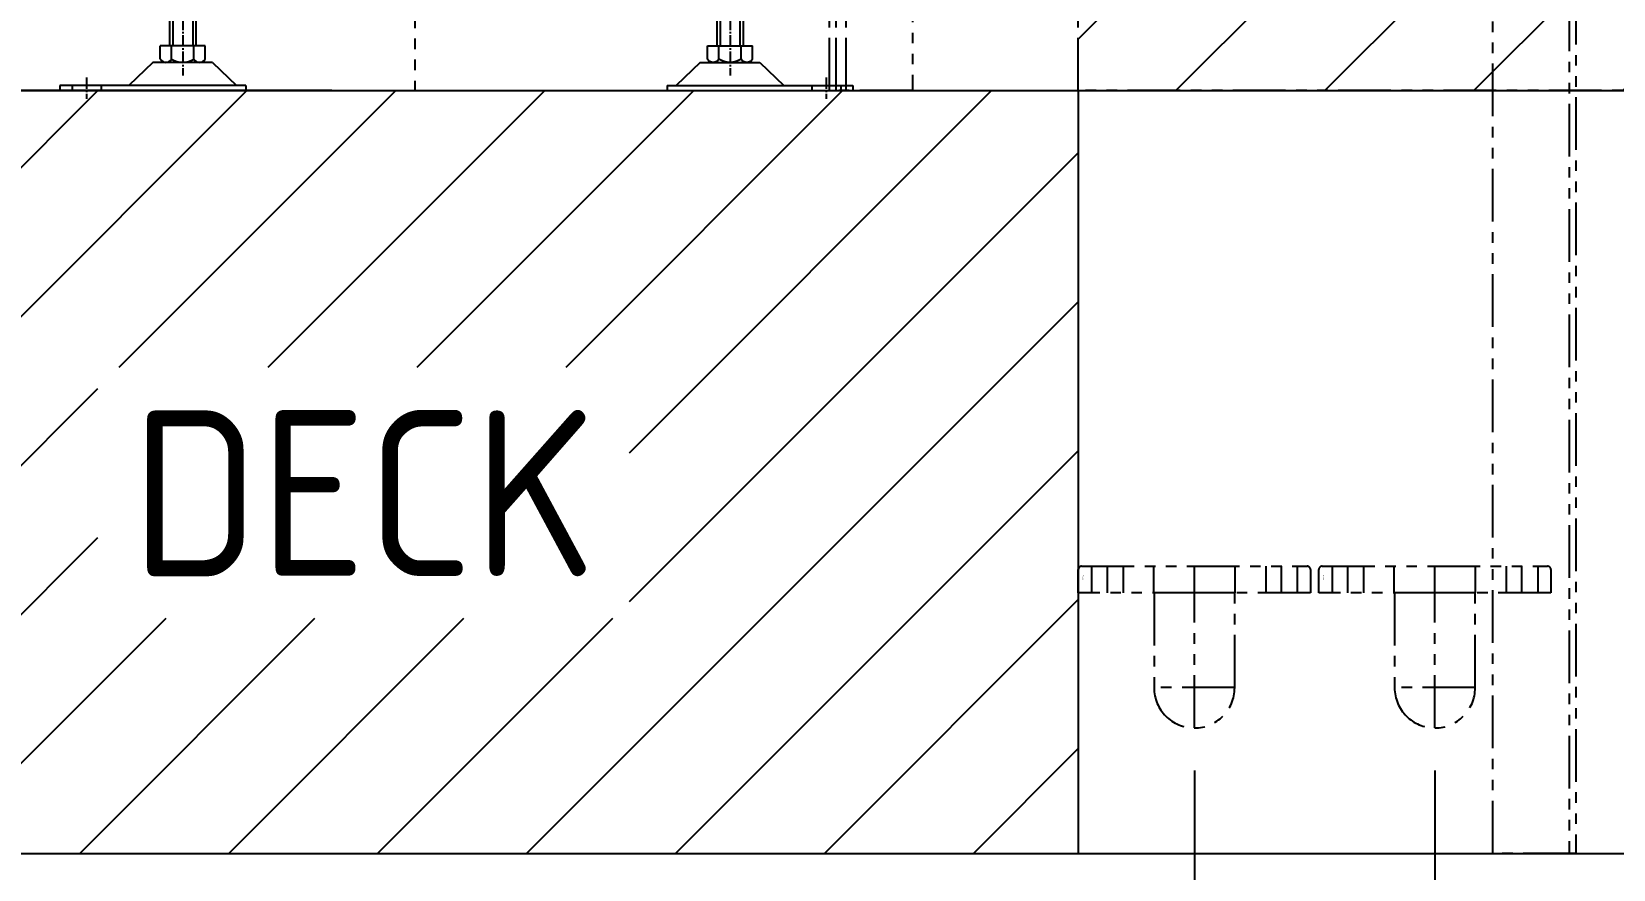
# Model space of a CAD drawing. Header units: millimetres. Extents: x 0 to 37514, y 0 to 8910.
# Drawn here: x 15749 to 16703, y 1270 to 1775 of the extents above; entities that cross this region are included whole.
import ezdxf

# ---------------------------------------------------------------- set-up
doc = ezdxf.new("R2010")
doc.units = ezdxf.units.MM
doc.linetypes.add('CENTER1', pattern=[10, 7, -1, 1, -1])
doc.linetypes.add('PHANTOM', pattern=[63.5, 31.75, -6.35, 6.35, -6.35, 6.35, -6.35])
doc.layers.add('외형선', color=3, linetype='Continuous', lineweight=30)
doc.styles.get("Standard").update_dxf_attribs({"font": 'ISOCP.SHX', "bigfont": 'WHGTXT.SHX'})
doc.dimstyles.new('PS-20', dxfattribs={"dimscale": 20, "dimtxt": 3.2, "dimasz": 2.5, "dimexe": 2, "dimexo": 2.5, "dimgap": 2, "dimtad": 1, "dimtoh": 1, "dimrnd": 0.05, "dimzin": 12, "dimdsep": 46, "dimtxsty": 'Standard', "dimcen": 0, "dimclrt": 2, "dimazin": 3, "dimtfac": 1, "dimtofl": 0, "dimtmove": 0, "dimatfit": 3, "dimfxl": 0, "dimtolj": 1, "dimtzin": 0, "dimarcsym": 0})

# ---------------------------------------------------------------- blocks, each defined once
blk = doc.blocks.new('A$C7FF12D12')
at = {"color": 6, "linetype": 'PHANTOM'}
for p, q in [((-465, 0), (-465, 250)), ((-15, 250), (-15, -460)), ((-461, 0), (-461, 246)), ((-19, 246), (-19, -460)), ((-415, 200), (-415, 0)), ((-65, -460), (-65, 200)), ((-415, 0), (-465, 0)), ((-15, -460), (-65, -460))]:
    blk.add_line(p, q, dxfattribs=at)
blk = doc.blocks.new('*D222')
at = {"color": 0, "lineweight": -2}
for p, q in [((15989.58, 2674.27), (15446.74, 2674.27)), ((15486.74, 2624.27), (15486.74, 1789.77)), ((15930.58, 1739.77), (15446.74, 1739.77))]:
    blk.add_line(p, q, dxfattribs=at)
at = {"color": 0}
for points in [[(15478.41, 2624.27), (15495.08, 2624.27), (15486.74, 2674.27)], [(15478.41, 1789.77), (15495.08, 1789.77), (15486.74, 1739.77)]]:
    blk.add_solid(points, dxfattribs=at)
at = {"layer": 'Defpoints', "color": 0}
for p in [(16039.58, 2674.27), (15486.74, 1739.77), (15980.58, 1739.77)]:
    blk.add_point(p, dxfattribs=at)
at = {"color": 2, "insert": (15414.74, 2207.02), "char_height": 64, "attachment_point": 5, "rotation": 90}
blk.add_mtext('\\A1;934.5', dxfattribs=at)
blk = doc.blocks.new('A$C2A6326AF')
at = {"color": 2, "linetype": 'PHANTOM'}
for p, q in [((260, -1390.52), (260, 99.48)), ((0, 75.95), (0, -1390.52)), ((0, -1390.52), (260, -1390.52))]:
    blk.add_line(p, q, dxfattribs=at)
blk = doc.blocks.new('*D224')
at = {"color": 0, "lineweight": -2}
for p, q in [((16190.58, 3589.77), (15246.37, 3589.77)), ((15286.37, 1789.77), (15286.37, 3539.77)), ((15930.58, 1739.77), (15246.37, 1739.77))]:
    blk.add_line(p, q, dxfattribs=at)
at = {"color": 0}
for points in [[(15278.04, 3539.77), (15294.71, 3539.77), (15286.37, 3589.77)], [(15278.04, 1789.77), (15294.71, 1789.77), (15286.37, 1739.77)]]:
    blk.add_solid(points, dxfattribs=at)
at = {"layer": 'Defpoints', "color": 0}
for p in [(15286.37, 3589.77), (16240.58, 3589.77), (15980.58, 1739.77)]:
    blk.add_point(p, dxfattribs=at)
at = {"color": 2, "insert": (15214.37, 2664.77), "char_height": 64, "attachment_point": 5, "rotation": 90}
blk.add_mtext('\\A1;1850', dxfattribs=at)
blk = doc.blocks.new('A$C3BE80053')
h = blk.add_hatch()
h.set_pattern_fill('ANSI31', color=250, scale=20)
h.set_pattern_definition([(45, (-12241.22, -10596.84), (-44.90128, 44.90128), [])])
h.paths.add_polyline_path([(0, -1810), (0, -2000), (760, -2000), (760, -1810)])
h.paths.add_polyline_path([(66.25, -1951.69), (696.92, -1951.69), (696.92, -1855.69), (66.25, -1855.69)], flags=24)
at = {"color": 4, "linetype": 'PHANTOM'}
blk.add_lwpolyline([(0, -1810), (760, -1810), (760, -2000), (0, -2000)], close=True, dxfattribs=at)
blk = doc.blocks.new('A$C30E85FA3')
at = {"color": 6, "linetype": 'PHANTOM'}
for p, q in [((-207, 73.2), (-207, 57.2)), ((-197.5, 57.2), (-197.5, 73.2)), ((-188, 73.2), (-188, 57.2)), ((-169.55, 57.2), (-169.55, 73.2)), ((-145, 57.2), (-145, 73.2)), ((-120.45, 57.2), (-120.45, 73.2)), ((-102, 73.2), (-102, 57.2)), ((-92.5, 57.2), (-92.5, 73.2)), ((-83, 73.2), (-83, 57.2)), ((-62, 73.2), (-62, 57.2)), ((-52.5, 57.2), (-52.5, 73.2)), ((-43, 73.2), (-43, 57.2)), ((-24.55, 57.2), (-24.55, 73.2)), ((0, 57.2), (0, 73.2)), ((24.55, 57.2), (24.55, 73.2)), ((43, 73.2), (43, 57.2)), ((52.5, 57.2), (52.5, 73.2)), ((62, 73.2), (62, 57.2)), ((-145, -24.3), (-145, 57.2)), ((0, -24.3), (0, 57.2)), ((-120.7, 0), (-169.3, 0)), ((24.3, 0), (-24.3, 0))]:
    blk.add_line(p, q, dxfattribs=at)
for points in [[(-215, 57.2), (-215, 71.2, -0.414214), (-213, 73.2), (-77, 73.2, -0.414214), (-75, 71.2), (-75, 57.2)], [(-70, 57.2), (-70, 71.2, -0.414214), (-68, 73.2), (68, 73.2, -0.414214), (70, 71.2), (70, 57.2)]]:
    blk.add_lwpolyline(points, format="xyb", close=True, dxfattribs=at)
for points in [[(-120.7, 0), (-120.7, 57.2), (-169.3, 57.2), (-169.3, 0)], [(24.3, 0), (24.3, 57.2), (-24.3, 57.2), (-24.3, 0)]]:
    blk.add_lwpolyline(points, dxfattribs=at)
for centre in [(-145, 0), (0, 0)]:
    blk.add_arc(centre, 24.3, 180, 0, dxfattribs=at)
for p in [(-211.9, 65.2), (-66.9, 65.2)]:
    blk.add_text('10K-40', height=0.6, rotation=90, dxfattribs=at).set_placement(p)
blk = doc.blocks.new('*D233')
at = {"color": 0, "lineweight": -2}
for p, q in [((16450.58, 1329.77), (16450.58, 1043.56)), ((16380.58, 1229.77), (16380.58, 1043.56)), ((16330.58, 1083.56), (16130.13, 1083.56)), ((16500.58, 1083.56), (16550.58, 1083.56))]:
    blk.add_line(p, q, dxfattribs=at)
at = {"color": 0}
for points in [[(16330.58, 1091.9), (16330.58, 1075.23), (16380.58, 1083.56)], [(16500.58, 1091.9), (16500.58, 1075.23), (16450.58, 1083.56)]]:
    blk.add_solid(points, dxfattribs=at)
at = {"layer": 'Defpoints', "color": 0}
for p in [(16450.58, 1379.77), (16380.58, 1279.77), (16450.58, 1083.56)]:
    blk.add_point(p, dxfattribs=at)
at = {"color": 2, "insert": (16205.35, 1155.56), "char_height": 64, "attachment_point": 5}
blk.add_mtext('\\A1;70', dxfattribs=at)
blk = doc.blocks.new('*D234')
at = {"color": 0, "lineweight": -2}
for p, q in [((16450.58, 1329.77), (16450.58, 1043.56)), ((16595.58, 1329.77), (16595.58, 1043.56)), ((16400.58, 1083.56), (16350.58, 1083.56)), ((16645.58, 1083.56), (16695.58, 1083.56))]:
    blk.add_line(p, q, dxfattribs=at)
at = {"color": 0}
for points in [[(16400.58, 1091.9), (16400.58, 1075.23), (16450.58, 1083.56)], [(16645.58, 1091.9), (16645.58, 1075.23), (16595.58, 1083.56)]]:
    blk.add_solid(points, dxfattribs=at)
at = {"layer": 'Defpoints', "color": 0}
for p in [(16450.58, 1379.77), (16595.58, 1379.77), (16595.58, 1083.56)]:
    blk.add_point(p, dxfattribs=at)
at = {"color": 2, "insert": (16523.08, 1155.56), "char_height": 64, "attachment_point": 5}
blk.add_mtext('\\A1;145', dxfattribs=at)
blk = doc.blocks.new('A$C3E310DE3')
at = {"color": 1, "linetype": 'CENTER1'}
for p, q in [((-38, 163.53), (-38, 9.03)), ((-96, 8), (-96, -5))]:
    blk.add_line(p, q, dxfattribs=at)
at = {"color": 0, "linetype": 'Continuous'}
for p, q in [((-44, 152), (-46, 150)), ((-46, 150), (-46, 99)), ((-30, 150), (-46, 150)), ((-44, 152), (-44, 99)), ((-32, 152), (-44, 152)), ((-32, 152), (-32, 99)), ((-32, 152), (-30, 150)), ((-30, 150), (-30, 99)), ((-51.5, 97), (-51.5, 93)), ((-27.88, 99), (-48.12, 99)), ((-44.75, 97), (-44.75, 93)), ((-31.25, 97), (-31.25, 93)), ((-24.5, 97), (-24.5, 93)), ((-51.5, 89), (-51.5, 93)), ((-27.88, 87), (-48.12, 87)), ((-44.75, 89), (-44.75, 93)), ((-31.25, 89), (-31.25, 93)), ((-24.5, 89), (-24.5, 93)), ((-27.88, 77), (-48.12, 77)), ((-51.5, 75), (-51.5, 71)), ((-51.5, 67), (-51.5, 71)), ((-44.75, 75), (-44.75, 71)), ((-44.75, 67), (-44.75, 71)), ((-31.25, 75), (-31.25, 71)), ((-31.25, 67), (-31.25, 71)), ((-24.5, 75), (-24.5, 71)), ((-24.5, 67), (-24.5, 71)), ((-27.88, 65), (-48.12, 65)), ((-51.5, 19), (-51.5, 27)), ((-24.5, 27), (-51.5, 27)), ((-44.75, 19), (-44.75, 27)), ((-31.25, 19), (-31.25, 27)), ((-24.5, 19), (-24.5, 27)), ((-27.88, 17), (-48.12, 17))]:
    blk.add_line(p, q, dxfattribs=at).dxf.unprotected_set("ltscale", 0)
at = {"color": 0, "linetype": 'Continuous', "ltscale": 0.3}
for p, q in [((-46, 87), (-46, 77)), ((-44, 87), (-44, 77)), ((-32, 87), (-32, 77)), ((-30, 87), (-30, 77)), ((-46, 65), (-46, 27)), ((-44, 65), (-44, 27)), ((-32, 65), (-32, 27)), ((-30, 65), (-30, 27)), ((-56.03, 17), (-70.5, 3)), ((-19.97, 17), (-56.03, 17)), ((-19.97, 17), (-5.5, 3)), ((0, 3), (-112, 3)), ((-112, 3), (-112, 0)), ((0, 0), (-112, 0)), ((0, 3), (0, 0))]:
    blk.add_line(p, q, dxfattribs=at)
at = {"color": 0, "linetype": 'ByBlock', "ltscale": 0.3}
for p, q in [((-104.75, 3), (-104.75, 0)), ((-87.25, 3), (-87.25, 0))]:
    blk.add_line(p, q, dxfattribs=at)
at = {"color": 0, "linetype": 'Continuous'}
for centre, radius, start, end in [((-48.12, 95.15), 3.85, 28.69866, 151.30134), ((-38, 86.61), 12.39, 56.99128, 123.00872), ((-27.88, 95.15), 3.85, 28.69866, 151.30134), ((-48.12, 90.85), 3.85, 208.69866, 331.30134), ((-38, 99.39), 12.39, 236.99128, 303.00872), ((-27.88, 90.85), 3.85, 208.69866, 331.30134), ((-48.12, 73.15), 3.85, 28.69866, 151.30134), ((-38, 64.61), 12.39, 56.99128, 123.00872), ((-27.88, 73.15), 3.85, 28.69866, 151.30134), ((-48.12, 68.85), 3.85, 208.69866, 331.30134), ((-38, 77.39), 12.39, 236.99128, 303.00872), ((-27.88, 68.85), 3.85, 208.69866, 331.30134), ((-48.12, 20.85), 3.85, 208.69866, 331.30134), ((-38, 29.39), 12.39, 236.99128, 303.00872), ((-27.88, 20.85), 3.85, 208.69866, 331.30134)]:
    blk.add_arc(centre, radius, start, end, dxfattribs=at).dxf.unprotected_set("ltscale", 0)
blk = doc.blocks.new('A$C731B292C')
at = {"color": 3}
for p, q in [((-110, -90), (-110, 0)), ((-10, -90), (-10, 0)), ((0, -100), (0, 0)), ((-110, -50), (-120, -50)), ((0, -50), (-10, -50))]:
    blk.add_line(p, q, dxfattribs=at)
at = {"layer": '외형선'}
for p, q in [((-120, 0), (-120, -100)), ((0, 0), (-120, 0)), ((0, -90), (-120, -90)), ((0, -100), (-120, -100))]:
    blk.add_line(p, q, dxfattribs=at)
blk.add_blockref('A$C3E310DE3', (-22, -177))
blk = doc.blocks.new('A$C27F11E2B')
blk.add_blockref('A$C731B292C', (-344, 177))
at = {"xscale": -1}
blk.add_blockref('A$C731B292C', (-134, 177), dxfattribs=at)

msp = doc.modelspace()

# ---------------------------------------------------------------- hatches: boundary and pattern name
h = msp.add_hatch()
h.set_pattern_fill('ANSI31', color=250, scale=20)
h.set_pattern_definition([(45, (4139.355, -6857.07), (-44.90128, 44.90128), [])])
h.paths.add_polyline_path([(15789.475, 1421.591), (16109.975, 1421.591), (16109.975, 1572.982), (15789.475, 1572.982)], flags=16)
h.paths.add_polyline_path([(15084.745, 1543.643), (15135.834, 1388.105), (15108.989, 1279.767), (16380.576, 1279.767), (16380.576, 1739.767), (15084.745, 1739.767)])

# ---------------------------------------------------------------- linework, layer by layer
at = {"color": 250}
for p, q in [((15102.029, 1739.767), (16380.576, 1739.767)), ((16380.576, 1739.767), (16380.576, 1279.767)), ((15108.989, 1279.767), (16380.576, 1279.767))]:
    msp.add_line(p, q, dxfattribs=at)
at = {"color": 3}
for p, q in [((16380.576, 1739.767), (17477.079, 1739.767)), ((16380.576, 1279.767), (17483.587, 1279.767))]:
    msp.add_line(p, q, dxfattribs=at)

# ---------------------------------------------------------------- block references
for name, p in [('A$C3BE80053', (16380.576, 3739.767)), ('A$C7FF12D12', (16695.576, 1739.767)), ('A$C2A6326AF', (15980.576, 3130.287)), ('A$C27F11E2B', (16244.576, 1739.767)), ('A$C30E85FA3', (16595.576, 1379.767))]:
    msp.add_blockref(name, p)

# ---------------------------------------------------------------- texts
at = {"color": 1, "insert": (15949.725, 1496.939), "char_height": 100, "width": 1100.93272, "attachment_point": 5}
msp.add_mtext('\\A1;DECK', dxfattribs=at)

# ---------------------------------------------------------------- dimensions: what is measured, and where the dimension line sits
dim = msp.add_linear_dim(base=(15286.374, 3589.767), p1=(15980.576, 1739.767), p2=(16240.576, 3589.767), angle=90, dimstyle='PS-20')
dim.commit()
dim.dimension.update_dxf_attribs({"geometry": '*D224', "text_midpoint": (15286.374, 2664.767), "dimtype": 160})
dim = msp.add_linear_dim(base=(15486.744, 1739.767), p1=(16039.576, 2674.267), p2=(15980.576, 1739.767), angle=90, dimstyle='PS-20')
dim.commit()
dim.dimension.update_dxf_attribs({"geometry": '*D222', "text_midpoint": (15414.744, 2207.017)})
for base, p1, p2, picture, middle in [((16450.576, 1083.564), (16380.576, 1279.767), (16450.576, 1379.767), '*D233', (16205.351, 1083.564)), ((16595.576, 1083.564), (16450.576, 1379.767), (16595.576, 1379.767), '*D234', (16523.076, 1083.564))]:
    dim = msp.add_linear_dim(base=base, p1=p1, p2=p2, dimstyle='PS-20')
    dim.commit()
    dim.dimension.update_dxf_attribs({"geometry": picture, "text_midpoint": middle, "dimtype": 160})

doc.saveas('drawing.dxf')
